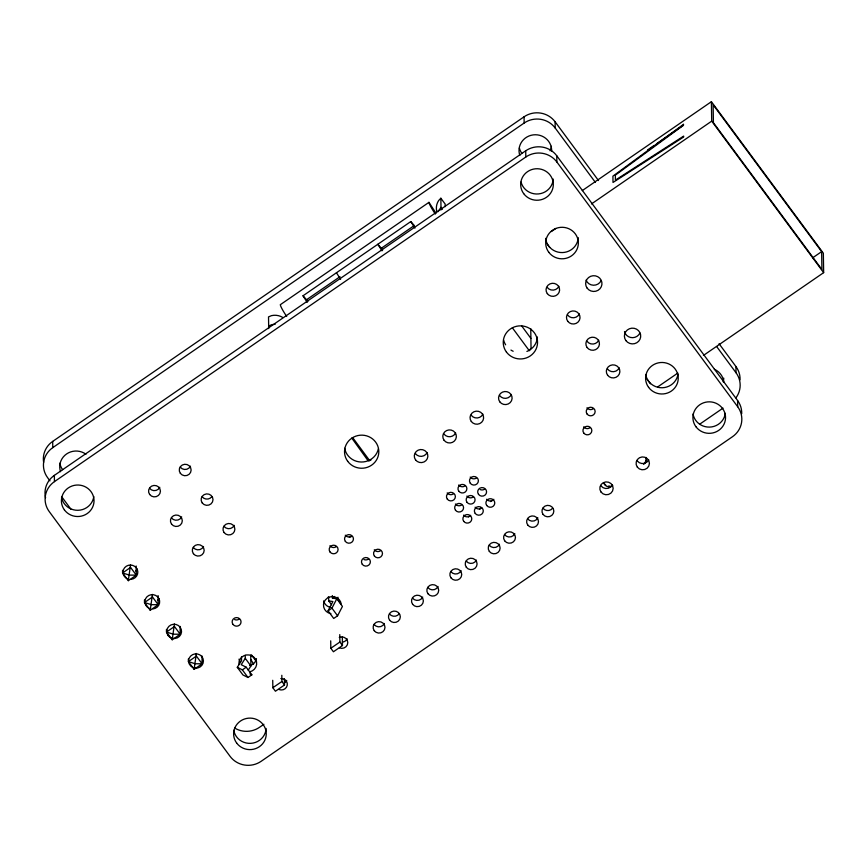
<?xml version="1.0" encoding="UTF-8"?>
<svg xmlns="http://www.w3.org/2000/svg" width="867" height="867" viewBox="0 0 867 867"><rect width="100%" height="100%" fill="white"/><g stroke="black" fill="none" stroke-linecap="round" stroke-linejoin="round"><path stroke-width="1.3" d="M122.54 570.356L122.583 572.968L128.305 580.673L130.538 564.818M144.453 599.931L144.486 602.532L150.219 610.249L152.44 594.394M166.442 629.442L166.475 632.054L172.208 639.759L174.44 623.904M188.345 659.018L188.388 661.619L194.121 669.335L196.343 653.48M437.954 211.743L441 207.343L442.43 209.283M332.321 595.575L332.451 598.1L336.808 598.794L342.443 606.423L337.577 615.798L333.708 618.464L328.073 610.834L332.895 601.557L328.723 600.896L328.658 596.789L328.181 597.125M328.073 610.834L331.942 608.168L336.808 598.794M245.22 655.279L245.274 658.356L241.21 664.686L246.217 667.2L251.853 674.829L247.995 677.495L242.933 674.949L237.298 667.319L241.535 660.708L241.481 656.828M248.2 670.213L250.91 665.986L250.736 655.04M332.451 598.1L334.261 596.463M445.194 206.66L445.161 204.059L440.848 198.24L438.648 200.537A14.598 14.078 -0.9 0 0 436.751 211.396M128.305 580.673L136.303 575.135L136.162 566.021M150.219 610.249L158.217 604.711L158.076 595.586M172.208 639.759L180.206 634.221L180.087 626.408M194.121 669.335L202.119 663.797L201.989 655.983M468.483 516.873L470.683 515.345M479.516 509.232L481.716 507.704M490.549 501.592L493.854 499.305M43.632 462.36A22.26 21.48 -0.9 0 1 52.681 441.411L524.058 116.807A22.26 21.48 -0.9 0 1 555.108 121.803L598.501 180.542M49.983 480.86L47.566 477.598A22.26 21.48 -0.9 0 1 52.779 447.632L524.156 123.027A22.26 21.48 -0.9 0 1 555.205 128.034L595.391 182.417M436.058 213.304L428.959 202.347L280.29 304.718L280.691 306.073A14.598 2.167 55.4 0 0 286.695 316.444M307.167 302.345L303.017 295.788L410.795 221.573L414.318 225.518L381.339 248.233L377.817 244.277L381.968 250.834M303.017 295.788L306.539 299.733L339.994 276.703M45.572 497.723A22.26 21.48 -0.9 0 1 54.35 475.387L525.716 150.793A22.26 21.48 -0.9 0 1 556.766 155.789L737.6 400.532A22.26 21.48 -0.9 0 1 741.718 413.754M54.448 481.618L525.814 157.014A22.26 21.48 -0.9 0 1 556.863 162.01L737.698 406.753A22.26 21.48 -0.9 0 1 732.485 436.719L261.119 761.324A22.26 21.48 -0.9 0 1 230.069 756.327L49.235 511.584A22.26 21.48 -0.9 0 1 54.448 481.618L54.35 475.387M582.266 190.61L711.395 101.688L823.347 253.197L823.65 272.65L703.419 355.437M647.53 149.969L654.195 145.374M656.427 143.846L683.109 125.466M551.401 231.532L555.855 228.465M591.478 203.929L711.709 121.131L711.395 101.688M812.737 257.77L821.634 251.636L713.129 104.788L713.411 122.691L821.916 269.539L821.634 251.636M237.298 667.319L242.359 669.866L246.217 667.2M657.782 386.866L677.821 373.07M284.398 678.796L284.495 684.984L275.424 691.227L272.845 687.726L281.916 681.484L281.818 675.295M342.335 636.855L342.476 645.525L333.416 651.767L330.826 648.267L339.897 642.024L339.777 634.601M263.904 724.281L259.45 727.348A22.26 21.48 -0.9 0 1 234.729 728.085M699.626 424.234L723.024 408.119M268.662 326.014L271.642 324.746A14.598 14.078 -0.9 0 1 275.132 324.356M349.293 537.02L351.352 536.63M368.713 460.886L370.935 460.074M249.848 673.822L251.853 674.829M251.473 654.921L255.971 660.957M711.709 121.131L823.65 272.65M719.057 343.711L735.942 366.546A22.26 21.48 -0.9 0 1 740.06 379.768M716.749 346.67L736.04 372.777A22.26 21.48 -0.9 0 1 735.964 397.801M547.294 244.158L549.689 247.398M647.237 379.432L650.445 383.756M521.663 325.905L530.897 338.39M512.397 327.834L529.293 350.712L531.038 348.122L530.756 328.658M352.782 437.759L369.678 460.626M351.785 438.073L367.89 460.475M328.723 600.896L331.541 604.711M331.942 608.168L337.577 615.798M339.897 642.024L342.476 645.525M281.916 681.484L284.495 684.984M245.274 658.356L250.91 665.986M242.359 669.866L247.995 677.495M62.034 497.181L70.877 509.146M414.946 228.129L410.795 221.573M381.339 248.233L382.64 250.086M340.612 279.315L336.461 272.758M306.539 299.733L307.839 301.597M340.081 602.868L337.989 599.487L337.957 597.244M250.801 659.527L253.597 664.035M428.959 202.347L429.349 203.702A14.598 2.167 55.4 0 0 435.353 214.073M737.6 400.532L737.698 406.753M735.942 366.546L736.04 372.777M556.766 155.789L556.863 162.01M555.108 121.803L555.205 128.034M525.716 150.793L525.814 157.014M524.058 116.807L524.156 123.027M440.848 198.24L441.032 209.944M330.706 640.843L330.826 648.267M268.705 328.615L268.521 316.91L271.49 315.642A14.598 14.078 -0.9 0 1 282.74 317.452M272.726 680.302L272.845 687.726M52.681 441.411L52.779 447.632M519.832 155.464A16.321 15.758 -0.9 0 1 533.162 134.894A16.321 15.758 -0.9 0 1 551.64 151.302M714.332 369.255A16.321 15.758 -0.9 0 1 723.804 382.076M60.549 471.735A16.321 15.758 -0.9 0 1 66.575 453.961A16.321 15.758 -0.9 0 1 85.952 454.243M551.423 146.274A16.321 15.758 -0.9 0 1 550.09 150.804M521.945 153.437A16.321 15.758 -0.9 0 1 519.387 148.084M723.761 378.175A16.321 15.758 -0.9 0 1 723.143 381.718M62.652 469.708A16.321 15.758 -0.9 0 1 59.856 463.216M646.143 457.462A5.679 5.473 -0.9 0 1 644.712 462.761M609.945 486.062A5.679 5.473 -0.9 0 1 608.461 486.084M605.73 485.032A5.679 5.473 -0.9 0 1 603.909 482.811M646.153 458.155A5.679 5.473 -0.9 0 1 643.552 464.344M612.655 485.639A5.679 5.473 -0.9 0 1 603.92 483.504M537.421 337.014A17.156 16.56 -0.9 0 1 526.898 351.449M513.166 351.243A17.156 16.56 -0.9 0 1 510.956 350.073M505.634 344.795A17.156 16.56 -0.9 0 1 503.64 340.178M239.075 619.157A4.454 4.292 -0.9 0 1 234.643 619.569M330.923 613.663A8.908 8.594 -0.9 0 1 323.521 604.516A8.908 8.594 -0.9 0 1 332.321 596.594A8.908 8.594 -0.9 0 1 341.262 604.353M482.897 414.166A6.784 6.546 -0.9 0 1 471.204 415.26M453.408 493.897A4.454 4.292 -0.9 0 1 447.199 492.9M558.901 286.305A6.784 6.546 -0.9 0 1 547.207 287.4M339.268 637.483A5.939 5.733 -0.9 0 1 347.775 642.588A5.939 5.733 -0.9 0 1 339.376 647.855M280.832 678.558A5.939 5.733 -0.9 0 1 287.259 685.201A5.939 5.733 -0.9 0 1 278.936 689.471M238.924 664.274A8.908 8.594 -0.9 0 1 246.564 654.943A8.908 8.594 -0.9 0 1 256.545 661.889A8.908 8.594 -0.9 0 1 249.772 671.827M122.995 571.646A7.424 7.164 -0.9 0 1 130.538 565.035A7.424 7.164 -0.9 0 1 137.81 571.917A7.424 7.164 -0.9 0 1 131.101 579.319M127.308 578.712A7.424 7.164 -0.9 0 1 123.006 572.881M149.189 608.309A7.424 7.164 -0.9 0 1 146.978 596.778A7.424 7.164 -0.9 0 1 158.964 598.707A7.424 7.164 -0.9 0 1 152.971 608.916M188.616 660.459A7.424 7.164 -0.9 0 1 199.844 654.867A7.424 7.164 -0.9 0 1 199.963 667.059A7.424 7.164 -0.9 0 1 188.627 661.684M464.918 485.975A4.454 4.292 -0.9 0 1 458.708 484.978M639.879 333.069A8.161 7.879 -0.9 0 1 624.5 331.562M601.134 280.615A8.161 7.879 -0.9 0 1 586.059 280.117M476.417 478.053A4.454 4.292 -0.9 0 1 470.207 477.056M351.471 536.185A4.454 4.292 -0.9 0 1 345.261 535.188M553.2 179.057A16.321 15.758 -0.9 0 1 538.461 193.937A16.321 15.758 -0.9 0 1 521.056 182.07M725.311 413.342A16.321 15.758 -0.9 0 1 709.455 427.106A16.321 15.758 -0.9 0 1 693.026 414.003M266.136 728.432A16.321 15.758 -0.9 0 1 250.78 743.355A16.321 15.758 -0.9 0 1 233.743 730.285M234.242 525.359A5.939 5.733 -0.9 0 1 224 526.312M593.18 408.812A4.454 4.292 -0.9 0 1 586.97 407.815M619.179 367.89A6.784 6.546 -0.9 0 1 607.485 368.984M511.4 394.539A6.784 6.546 -0.9 0 1 499.706 395.634M378.37 448.824A17.156 16.56 -0.9 0 1 361.257 462.024A17.156 16.56 -0.9 0 1 344.654 448.261M427.149 452.552A6.784 6.546 -0.9 0 1 415.456 453.647M203.539 546.503A5.939 5.733 -0.9 0 1 193.308 547.456M181.669 516.895A5.939 5.733 -0.9 0 1 171.428 517.859M211.862 496.618A5.939 5.733 -0.9 0 1 202.13 496.715M158.921 598.533A7.424 7.164 -0.9 0 1 157.447 600.593M612.46 484.772A6.676 6.448 -0.9 0 1 600.95 485.845M648.722 459.803A6.676 6.448 -0.9 0 1 637.212 460.876M93.799 496.531A16.321 15.758 -0.9 0 1 77.943 510.295A16.321 15.758 -0.9 0 1 61.514 497.192M380.494 550.783A4.454 4.292 -0.9 0 1 374.284 549.786M368.41 559.107A4.454 4.292 -0.9 0 1 363.977 559.529M589.874 427.832A4.454 4.292 -0.9 0 1 583.664 426.835M484.62 489.151A4.454 4.292 -0.9 0 1 480.188 489.562M461.602 504.995A4.454 4.292 -0.9 0 1 455.392 503.998M469.806 516.103A4.454 4.292 -0.9 0 1 463.607 515.096M481.315 508.17A4.454 4.292 -0.9 0 1 475.105 507.173M492.824 500.248A4.454 4.292 -0.9 0 1 486.615 499.251M473.111 497.073A4.454 4.292 -0.9 0 1 466.901 496.065M336.125 546.752A4.454 4.292 -0.9 0 1 329.915 545.755M499.479 544.227A5.939 5.733 -0.9 0 1 489.237 545.18M514.825 533.66A5.939 5.733 -0.9 0 1 504.594 534.614M461.103 570.659A5.939 5.733 -0.9 0 1 450.862 571.613M476.449 560.082A5.939 5.733 -0.9 0 1 466.218 561.047M384.352 623.503A5.939 5.733 -0.9 0 1 374.121 624.468M399.199 613.793A5.939 5.733 -0.9 0 1 389.467 613.89M579.329 313.962A6.784 6.546 -0.9 0 1 567.636 315.057M598.739 340.232A6.784 6.546 -0.9 0 1 587.046 341.327M678.005 374.002A16.321 15.758 -0.9 0 1 662.15 387.755A16.321 15.758 -0.9 0 1 645.72 374.663M578.235 237.612A16.321 15.758 -0.9 0 1 562.282 252.568A16.321 15.758 -0.9 0 1 545.679 238.338M347.136 638.795A5.939 5.733 -0.9 0 1 342.302 642.122M286.706 680.411A5.939 5.733 -0.9 0 1 284.744 682.697M330.826 607.442A8.908 8.594 -0.9 0 1 323.619 600.885M256.469 658.638A8.908 8.594 -0.9 0 1 249.674 665.596M240.441 662.215A8.908 8.594 -0.9 0 1 239.01 659.148M455.652 432.926A6.784 6.546 -0.9 0 1 443.958 434.02M159.799 487.297A5.939 5.733 -0.9 0 1 149.558 488.251M190.491 466.153A5.939 5.733 -0.9 0 1 180.26 467.107M137.051 568.936A7.424 7.164 -0.9 0 1 135.577 570.995M537.854 517.805A5.939 5.733 -0.9 0 1 527.613 518.759M552.702 508.095A5.939 5.733 -0.9 0 1 542.97 508.192M422.728 597.081A5.939 5.733 -0.9 0 1 412.486 598.035M438.073 586.515A5.939 5.733 -0.9 0 1 427.843 587.468M683.489 124.339L612.915 176.142L613.012 182.46L683.684 136.986L683.673 136.097L615.418 180.119L615.342 175.156L683.499 125.238L683.489 124.339M130.57 567.43L122.583 572.968L129.454 575.114L136.303 575.135L130.57 567.43M152.484 596.995L144.486 602.532L151.357 604.678L158.217 604.711L152.484 596.995M174.473 626.516L166.475 632.054L173.357 634.2L180.206 634.221L174.473 626.516M196.386 656.081L188.388 661.619L195.259 663.764L202.119 663.797L196.386 656.081M489.335 551.412A5.939 5.733 -0.9 0 0 499.576 550.458A5.939 5.733 -0.9 0 0 493.605 542.384A5.939 5.733 -0.9 0 0 489.335 551.412M471.301 421.481A6.784 6.546 -0.9 0 0 482.995 420.397A6.784 6.546 -0.9 0 0 476.178 411.164A6.784 6.546 -0.9 0 0 471.301 421.481M447.296 499.121A4.454 4.292 -0.9 0 0 454.969 498.406A4.454 4.292 -0.9 0 0 450.493 492.348A4.454 4.292 -0.9 0 0 447.296 499.121M587.154 288.158A8.161 7.879 -0.9 0 0 601.232 286.847A8.161 7.879 -0.9 0 0 593.028 275.739A8.161 7.879 -0.9 0 0 587.154 288.158M625.909 340.601A8.161 7.879 -0.9 0 0 639.976 339.29A8.161 7.879 -0.9 0 0 631.772 328.181A8.161 7.879 -0.9 0 0 625.909 340.601M601.048 492.066A6.676 6.448 -0.9 0 0 612.557 490.993A6.676 6.448 -0.9 0 0 605.849 481.911A6.676 6.448 -0.9 0 0 601.048 492.066M637.31 467.096A6.676 6.448 -0.9 0 0 648.819 466.023A6.676 6.448 -0.9 0 0 642.111 456.942A6.676 6.448 -0.9 0 0 637.31 467.096M523.701 193.644A16.321 15.758 -0.9 0 0 551.846 191.011A16.321 15.758 -0.9 0 0 535.438 168.805A16.321 15.758 -0.9 0 0 523.701 193.644M695.93 426.727A16.321 15.758 -0.9 0 0 724.075 424.104A16.321 15.758 -0.9 0 0 707.667 401.898A16.321 15.758 -0.9 0 0 695.93 426.727M236.637 743.008A16.321 15.758 -0.9 0 0 264.782 740.385A16.321 15.758 -0.9 0 0 248.374 718.179A16.321 15.758 -0.9 0 0 236.637 743.008M64.418 509.915A16.321 15.758 -0.9 0 0 92.563 507.293A16.321 15.758 -0.9 0 0 76.155 485.087A16.321 15.758 -0.9 0 0 64.418 509.915M374.381 556.007A4.454 4.292 -0.9 0 0 382.065 555.292A4.454 4.292 -0.9 0 0 377.589 549.234A4.454 4.292 -0.9 0 0 374.381 556.007M362.298 564.33A4.454 4.292 -0.9 0 0 369.971 563.615A4.454 4.292 -0.9 0 0 365.506 557.557A4.454 4.292 -0.9 0 0 362.298 564.33M345.359 541.409A4.454 4.292 -0.9 0 0 353.042 540.694A4.454 4.292 -0.9 0 0 348.567 534.636A4.454 4.292 -0.9 0 0 345.359 541.409M232.963 624.381A4.454 4.292 -0.9 0 0 240.647 623.666A4.454 4.292 -0.9 0 0 236.171 617.607A4.454 4.292 -0.9 0 0 232.963 624.381M587.067 414.036A4.454 4.292 -0.9 0 0 594.74 413.321A4.454 4.292 -0.9 0 0 590.275 407.262A4.454 4.292 -0.9 0 0 587.067 414.036M583.762 433.056A4.454 4.292 -0.9 0 0 591.435 432.34A4.454 4.292 -0.9 0 0 586.959 426.282A4.454 4.292 -0.9 0 0 583.762 433.056M478.508 494.374A4.454 4.292 -0.9 0 0 486.181 493.648A4.454 4.292 -0.9 0 0 481.705 487.601A4.454 4.292 -0.9 0 0 478.508 494.374M470.304 483.277A4.454 4.292 -0.9 0 0 477.988 482.561A4.454 4.292 -0.9 0 0 473.512 476.503A4.454 4.292 -0.9 0 0 470.304 483.277M458.806 491.199A4.454 4.292 -0.9 0 0 466.479 490.484A4.454 4.292 -0.9 0 0 462.003 484.425A4.454 4.292 -0.9 0 0 458.806 491.199M455.489 510.219A4.454 4.292 -0.9 0 0 463.173 509.503A4.454 4.292 -0.9 0 0 458.697 503.445A4.454 4.292 -0.9 0 0 455.489 510.219M463.704 521.327A4.454 4.292 -0.9 0 0 471.377 520.612A4.454 4.292 -0.9 0 0 466.901 514.554A4.454 4.292 -0.9 0 0 463.704 521.327M475.203 513.405A4.454 4.292 -0.9 0 0 482.886 512.679A4.454 4.292 -0.9 0 0 478.411 506.631A4.454 4.292 -0.9 0 0 475.203 513.405M486.712 505.483A4.454 4.292 -0.9 0 0 494.385 504.757A4.454 4.292 -0.9 0 0 489.909 498.709A4.454 4.292 -0.9 0 0 486.712 505.483M466.999 502.296A4.454 4.292 -0.9 0 0 474.672 501.581A4.454 4.292 -0.9 0 0 470.196 495.523A4.454 4.292 -0.9 0 0 466.999 502.296M330.013 551.986A4.454 4.292 -0.9 0 0 337.686 551.26A4.454 4.292 -0.9 0 0 333.21 545.213A4.454 4.292 -0.9 0 0 330.013 551.986M504.692 540.845A5.939 5.733 -0.9 0 0 514.922 539.881A5.939 5.733 -0.9 0 0 508.962 531.807A5.939 5.733 -0.9 0 0 504.692 540.845M450.959 577.834A5.939 5.733 -0.9 0 0 461.201 576.88A5.939 5.733 -0.9 0 0 455.229 568.806A5.939 5.733 -0.9 0 0 450.959 577.834M466.316 567.267A5.939 5.733 -0.9 0 0 476.547 566.314A5.939 5.733 -0.9 0 0 470.586 558.24A5.939 5.733 -0.9 0 0 466.316 567.267M374.219 630.688A5.939 5.733 -0.9 0 0 384.449 629.735A5.939 5.733 -0.9 0 0 378.489 621.661A5.939 5.733 -0.9 0 0 374.219 630.688M389.565 620.122A5.939 5.733 -0.9 0 0 399.795 619.157A5.939 5.733 -0.9 0 0 393.835 611.083A5.939 5.733 -0.9 0 0 389.565 620.122M567.733 321.278A6.784 6.546 -0.9 0 0 579.427 320.183A6.784 6.546 -0.9 0 0 572.61 310.96A6.784 6.546 -0.9 0 0 567.733 321.278M587.143 347.548A6.784 6.546 -0.9 0 0 598.837 346.453A6.784 6.546 -0.9 0 0 592.02 337.23A6.784 6.546 -0.9 0 0 587.143 347.548M547.305 293.62A6.784 6.546 -0.9 0 0 558.998 292.526A6.784 6.546 -0.9 0 0 552.181 283.303A6.784 6.546 -0.9 0 0 547.305 293.62M648.624 387.386A16.321 15.758 -0.9 0 0 676.769 384.753A16.321 15.758 -0.9 0 0 660.361 362.547A16.321 15.758 -0.9 0 0 648.624 387.386M548.735 252.199A16.321 15.758 -0.9 0 0 576.88 249.566A16.321 15.758 -0.9 0 0 560.472 227.36A16.321 15.758 -0.9 0 0 548.735 252.199M607.583 375.205A6.784 6.546 -0.9 0 0 619.276 374.111A6.784 6.546 -0.9 0 0 612.46 364.888A6.784 6.546 -0.9 0 0 607.583 375.205M444.056 440.241A6.784 6.546 -0.9 0 0 455.749 439.157A6.784 6.546 -0.9 0 0 448.933 429.924A6.784 6.546 -0.9 0 0 444.056 440.241M499.804 401.855A6.784 6.546 -0.9 0 0 511.497 400.771A6.784 6.546 -0.9 0 0 504.681 391.537A6.784 6.546 -0.9 0 0 499.804 401.855M506.415 352.024A17.156 16.56 -0.9 0 0 536.001 349.26A17.156 16.56 -0.9 0 0 518.759 325.927A17.156 16.56 -0.9 0 0 506.415 352.024M347.7 461.32A17.156 16.56 -0.9 0 0 377.275 458.556A17.156 16.56 -0.9 0 0 360.033 435.223A17.156 16.56 -0.9 0 0 347.7 461.32M415.553 459.868A6.784 6.546 -0.9 0 0 427.247 458.784A6.784 6.546 -0.9 0 0 420.43 449.55A6.784 6.546 -0.9 0 0 415.553 459.868M193.406 553.688A5.939 5.733 -0.9 0 0 203.637 552.723A5.939 5.733 -0.9 0 0 197.676 544.649A5.939 5.733 -0.9 0 0 193.406 553.688M149.655 494.483A5.939 5.733 -0.9 0 0 159.896 493.518A5.939 5.733 -0.9 0 0 153.925 485.444A5.939 5.733 -0.9 0 0 149.655 494.483M224.098 532.544A5.939 5.733 -0.9 0 0 234.339 531.59A5.939 5.733 -0.9 0 0 228.368 523.505A5.939 5.733 -0.9 0 0 224.098 532.544M171.525 524.08A5.939 5.733 -0.9 0 0 181.767 523.126A5.939 5.733 -0.9 0 0 175.795 515.052A5.939 5.733 -0.9 0 0 171.525 524.08M180.358 473.339A5.939 5.733 -0.9 0 0 190.588 472.385A5.939 5.733 -0.9 0 0 184.628 464.3A5.939 5.733 -0.9 0 0 180.358 473.339M202.228 502.936A5.939 5.733 -0.9 0 0 212.469 501.982A5.939 5.733 -0.9 0 0 206.498 493.908A5.939 5.733 -0.9 0 0 202.228 502.936M168.1 635.554A7.424 7.164 -0.9 0 0 180.889 634.362A7.424 7.164 -0.9 0 0 173.433 624.273A7.424 7.164 -0.9 0 0 168.1 635.554M527.71 524.979A5.939 5.733 -0.9 0 0 537.952 524.026A5.939 5.733 -0.9 0 0 531.98 515.952A5.939 5.733 -0.9 0 0 527.71 524.979M543.067 514.413A5.939 5.733 -0.9 0 0 553.298 513.459A5.939 5.733 -0.9 0 0 547.337 505.385A5.939 5.733 -0.9 0 0 543.067 514.413M412.594 604.266A5.939 5.733 -0.9 0 0 422.825 603.302A5.939 5.733 -0.9 0 0 416.854 595.228A5.939 5.733 -0.9 0 0 412.594 604.266M427.94 593.689A5.939 5.733 -0.9 0 0 438.171 592.735A5.939 5.733 -0.9 0 0 432.21 584.661A5.939 5.733 -0.9 0 0 427.94 593.689"/></g></svg>
